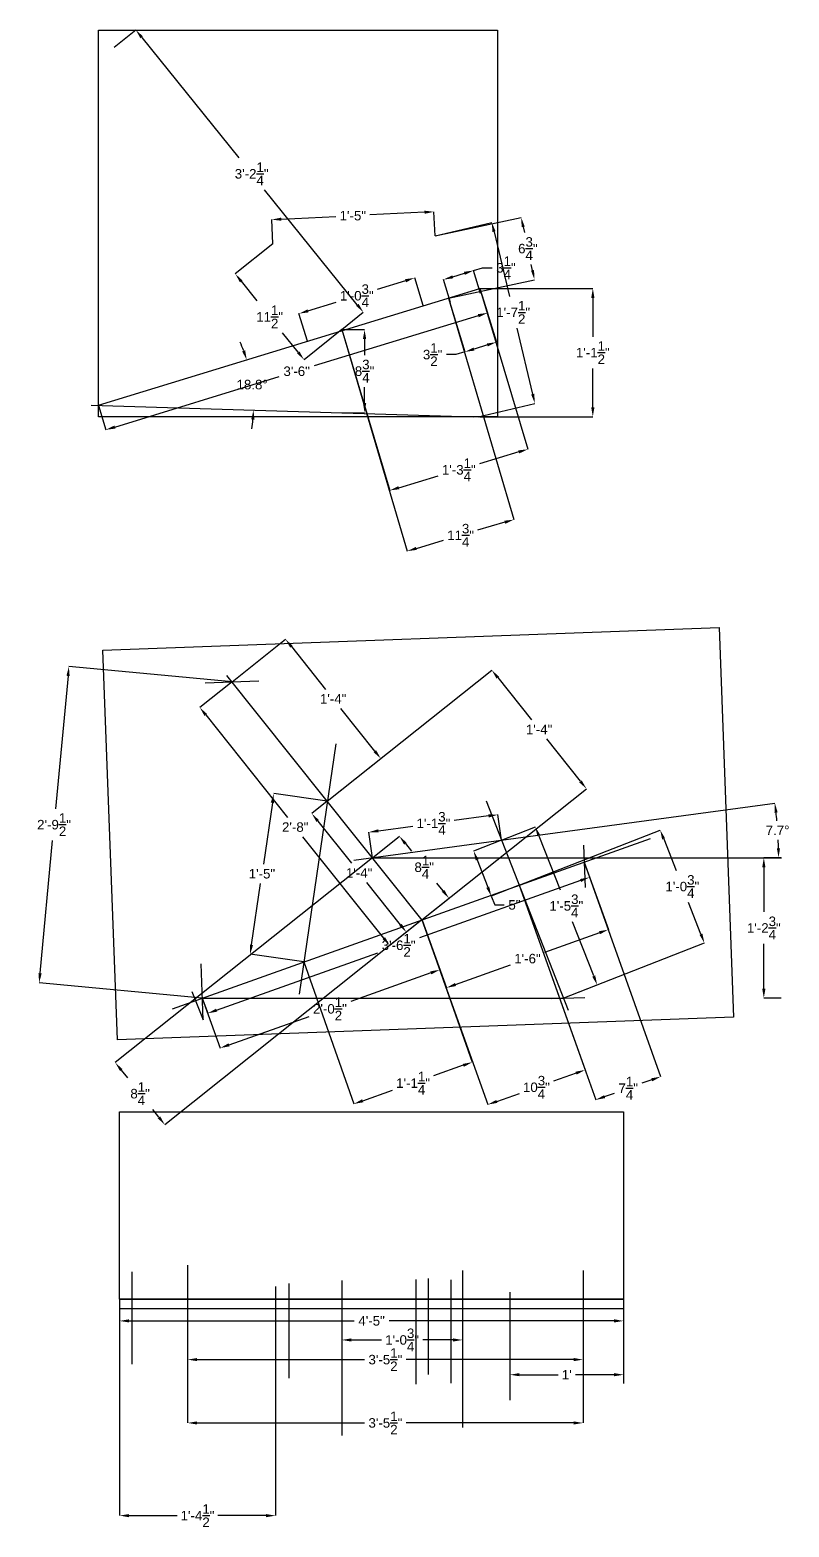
# Model space of a CAD drawing. Header units: inches. Extents: x 14 to 166, y 14 to 453.
# Drawn here: x 13.5 to 93.3, y 13.7 to 171.2 of the extents above; entities that cross this region are included whole.
import ezdxf

# ---------------------------------------------------------------- set-up
doc = ezdxf.new("R2010")
doc.units = ezdxf.units.IN
doc.header["$MEASUREMENT"] = 0
doc.styles.get("Standard").update_dxf_attribs({"font": 'arial.ttf'})
doc.dimstyles.get("Standard").update_dxf_attribs({"dimtxt": 1, "dimasz": 1, "dimexe": 0, "dimexo": 0, "dimgap": 0.5, "dimtad": 0, "dimtih": 1, "dimtoh": 1, "dimzin": 0, "dimdsep": 46, "dimlunit": 4, "dimtxsty": 'Standard', "dimcen": 0.5, "dimclrd": 1, "dimclre": 253, "dimadec": 1, "dimazin": 2, "dimtfac": 1, "dimtofl": 0, "dimtmove": 0, "dimatfit": 3, "dimfxl": 1, "dimtolj": 1, "dimtzin": 0, "dimlwe": 25, "dimarcsym": 0})
picture_1 = doc.add_image_def('image1.png', size_in_pixel=(788, 293))
picture_2 = doc.add_image_def('image2.psd', size_in_pixel=(1024, 648))
picture_3 = doc.add_image_def('image3.psd', size_in_pixel=(988, 958))

# ---------------------------------------------------------------- blocks, each defined once
blk = doc.blocks.new('*D1')
at = {"color": 253, "lineweight": 25, "transparency": 16777216}
for p, q in [((22.95, 37.74), (22.95, 35.43)), ((75.95, 37.74), (75.95, 35.43))]:
    blk.add_line(p, q, dxfattribs=at)
at = {"color": 1, "lineweight": -2, "transparency": 16777216}
for p, q in [((23.95, 35.43), (47.6, 35.43)), ((74.95, 35.43), (51.3, 35.43))]:
    blk.add_line(p, q, dxfattribs=at)
at = {"color": 1, "transparency": 16777216}
for points in [[(23.95, 35.6), (23.95, 35.27), (22.95, 35.43)], [(74.95, 35.6), (74.95, 35.27), (75.95, 35.43)]]:
    blk.add_solid(points, dxfattribs=at)
at = {"layer": 'Defpoints', "color": 0, "transparency": 16777216}
for p in [(22.95, 37.74), (75.95, 37.74), (75.95, 35.43)]:
    blk.add_point(p, dxfattribs=at)
at = {"color": 0, "transparency": 16777216, "insert": (49.45, 35.43), "char_height": 1, "attachment_point": 5}
blk.add_mtext('\\A1;4\'-5"', dxfattribs=at)
blk = doc.blocks.new('*D2')
at = {"color": 253, "lineweight": 25, "transparency": 16777216}
for p, q in [((30.11, 36.74), (30.11, 31.36)), ((71.69, 36.74), (71.69, 31.36))]:
    blk.add_line(p, q, dxfattribs=at)
at = {"color": 1, "lineweight": -2, "transparency": 16777216}
for p, q in [((31.11, 31.36), (48.7, 31.36)), ((70.69, 31.36), (53.09, 31.36))]:
    blk.add_line(p, q, dxfattribs=at)
at = {"color": 1, "transparency": 16777216}
for points in [[(31.11, 31.53), (31.11, 31.2), (30.11, 31.36)], [(70.69, 31.53), (70.69, 31.2), (71.69, 31.36)]]:
    blk.add_solid(points, dxfattribs=at)
at = {"layer": 'Defpoints', "color": 0, "transparency": 16777216}
for p in [(30.11, 36.74), (71.69, 36.74), (71.69, 31.36)]:
    blk.add_point(p, dxfattribs=at)
at = {"color": 0, "transparency": 16777216, "insert": (50.9, 31.36), "char_height": 1, "attachment_point": 5}
blk.add_mtext('\\A1;3\'-5{\\H1x;\\S1/2;}"', dxfattribs=at)
blk = doc.blocks.new('*D3')
at = {"color": 253, "lineweight": 25, "transparency": 16777216}
for p, q in [((30.11, 36.74), (30.11, 24.7)), ((71.69, 36.74), (71.69, 24.7))]:
    blk.add_line(p, q, dxfattribs=at)
at = {"color": 1, "lineweight": -2, "transparency": 16777216}
for p, q in [((31.11, 24.7), (48.7, 24.7)), ((70.69, 24.7), (53.09, 24.7))]:
    blk.add_line(p, q, dxfattribs=at)
at = {"color": 1, "transparency": 16777216}
for points in [[(31.11, 24.86), (31.11, 24.53), (30.11, 24.7)], [(70.69, 24.86), (70.69, 24.53), (71.69, 24.7)]]:
    blk.add_solid(points, dxfattribs=at)
at = {"layer": 'Defpoints', "color": 0, "transparency": 16777216}
for p in [(30.11, 36.74), (71.69, 36.74), (71.69, 24.7)]:
    blk.add_point(p, dxfattribs=at)
at = {"color": 0, "transparency": 16777216, "insert": (50.9, 24.7), "char_height": 1, "attachment_point": 5}
blk.add_mtext('\\A1;3\'-5{\\H1x;\\S1/2;}"', dxfattribs=at)
blk = doc.blocks.new('*D4')
at = {"color": 253, "lineweight": 25, "transparency": 16777216}
for p, q in [((34.78, 102.67), (31.39, 99.96)), ((54.74, 77.63), (51.36, 74.92))]:
    blk.add_line(p, q, dxfattribs=at)
at = {"color": 1, "lineweight": -2, "transparency": 16777216}
for p, q in [((32.01, 99.18), (40.61, 88.4)), ((50.73, 75.71), (42.22, 86.37))]:
    blk.add_line(p, q, dxfattribs=at)
at = {"color": 1, "transparency": 16777216}
for points in [[(32.14, 99.29), (31.88, 99.08), (31.39, 99.96)], [(50.86, 75.81), (50.6, 75.6), (51.36, 74.92)]]:
    blk.add_solid(points, dxfattribs=at)
at = {"layer": 'Defpoints', "color": 0, "transparency": 16777216}
for p in [(34.78, 102.67), (54.74, 77.63), (51.36, 74.92)]:
    blk.add_point(p, dxfattribs=at)
at = {"color": 0, "transparency": 16777216, "insert": (41.42, 87.38), "char_height": 1, "attachment_point": 5}
blk.add_mtext('\\A1;2\'-8"', dxfattribs=at)
blk = doc.blocks.new('*D5')
at = {"color": 1, "lineweight": -2, "transparency": 16777216}
for p, q in [((39.02, 89.94), (38.07, 83.48)), ((36.83, 75.01), (37.77, 81.46))]:
    blk.add_line(p, q, dxfattribs=at)
at = {"color": 253, "lineweight": 25, "transparency": 16777216}
for p, q in [((44.79, 90.1), (39.16, 90.93)), ((42.31, 73.19), (36.68, 74.02))]:
    blk.add_line(p, q, dxfattribs=at)
at = {"color": 1, "transparency": 16777216}
for points in [[(38.85, 89.96), (39.18, 89.92), (39.16, 90.93)], [(36.66, 75.03), (36.99, 74.98), (36.68, 74.02)]]:
    blk.add_solid(points, dxfattribs=at)
at = {"layer": 'Defpoints', "color": 0, "transparency": 16777216}
for p in [(39.16, 90.93), (44.79, 90.1), (42.31, 73.19)]:
    blk.add_point(p, dxfattribs=at)
at = {"color": 0, "transparency": 16777216, "insert": (37.92, 82.47), "char_height": 1, "attachment_point": 5}
blk.add_mtext('\\A1;1\'-5"', dxfattribs=at)
blk = doc.blocks.new('*D6')
at = {"color": 1, "lineweight": -2, "transparency": 16777216}
for p, q in [((61.75, 88.56), (58.12, 88.06)), ((50.16, 86.98), (53.79, 87.48))]:
    blk.add_line(p, q, dxfattribs=at)
at = {"color": 253, "lineweight": 25, "transparency": 16777216}
for p, q in [((63.11, 86), (62.74, 88.69)), ((49.53, 84.16), (49.17, 86.85))]:
    blk.add_line(p, q, dxfattribs=at)
at = {"color": 1, "transparency": 16777216}
for points in [[(61.73, 88.72), (61.77, 88.39), (62.74, 88.69)], [(50.14, 87.15), (50.18, 86.82), (49.17, 86.85)]]:
    blk.add_solid(points, dxfattribs=at)
at = {"layer": 'Defpoints', "color": 0, "transparency": 16777216}
for p in [(62.74, 88.69), (63.11, 86), (49.53, 84.16)]:
    blk.add_point(p, dxfattribs=at)
at = {"color": 0, "transparency": 16777216, "insert": (55.95, 87.77), "char_height": 1, "attachment_point": 5}
blk.add_mtext('\\A1;1\'-1{\\H1x;\\S3/4;}"', dxfattribs=at)
blk = doc.blocks.new('*D7')
at = {"color": 253, "lineweight": 25, "transparency": 16777216}
for p, q in [((71.79, 83.7), (72.36, 82.1)), ((31.65, 69.39), (32.22, 67.79))]:
    blk.add_line(p, q, dxfattribs=at)
at = {"color": 1, "lineweight": -2, "transparency": 16777216}
for p, q in [((71.42, 81.77), (54.48, 75.73)), ((33.16, 68.12), (50.1, 74.16))]:
    blk.add_line(p, q, dxfattribs=at)
at = {"color": 1, "transparency": 16777216}
for points in [[(71.36, 81.92), (71.48, 81.61), (72.36, 82.1)], [(33.1, 68.28), (33.22, 67.97), (32.22, 67.79)]]:
    blk.add_solid(points, dxfattribs=at)
at = {"layer": 'Defpoints', "color": 0, "transparency": 16777216}
for p in [(71.79, 83.7), (72.36, 82.1), (31.65, 69.39)]:
    blk.add_point(p, dxfattribs=at)
at = {"color": 0, "transparency": 16777216, "insert": (52.29, 74.95), "char_height": 1, "attachment_point": 5}
blk.add_mtext('\\A1;3\'-6{\\H1x;\\S1/2;}"', dxfattribs=at)
blk = doc.blocks.new('*D8')
at = {"color": 253, "lineweight": 25, "transparency": 16777216}
for p, q in [((63.11, 86), (66.67, 87.4)), ((69.6, 69.39), (73.17, 70.78))]:
    blk.add_line(p, q, dxfattribs=at)
at = {"color": 1, "lineweight": -2, "transparency": 16777216}
for p, q in [((67.03, 86.47), (69.26, 80.78)), ((72.8, 71.72), (70.58, 77.41))]:
    blk.add_line(p, q, dxfattribs=at)
at = {"color": 1, "transparency": 16777216}
for points in [[(67.19, 86.53), (66.88, 86.41), (66.67, 87.4)], [(72.96, 71.78), (72.65, 71.65), (73.17, 70.78)]]:
    blk.add_solid(points, dxfattribs=at)
at = {"layer": 'Defpoints', "color": 0, "transparency": 16777216}
for p in [(63.11, 86), (69.6, 69.39), (73.17, 70.78)]:
    blk.add_point(p, dxfattribs=at)
at = {"color": 0, "transparency": 16777216, "insert": (69.92, 79.09), "char_height": 1, "attachment_point": 5}
blk.add_mtext('\\A1;1\'-5{\\H1x;\\S3/4;}"', dxfattribs=at)
blk = doc.blocks.new('*D9')
at = {"color": 253, "lineweight": 25, "transparency": 16777216}
for p, q in [((44.79, 90.1), (43.16, 88.8)), ((54.74, 77.63), (53.11, 76.32))]:
    blk.add_line(p, q, dxfattribs=at)
at = {"color": 1, "lineweight": -2, "transparency": 16777216}
for p, q in [((43.79, 88.02), (47.34, 83.57)), ((52.49, 77.11), (48.94, 81.56))]:
    blk.add_line(p, q, dxfattribs=at)
at = {"color": 1, "transparency": 16777216}
for points in [[(43.92, 88.12), (43.66, 87.92), (43.16, 88.8)], [(52.62, 77.21), (52.36, 77), (53.11, 76.32)]]:
    blk.add_solid(points, dxfattribs=at)
at = {"layer": 'Defpoints', "color": 0, "transparency": 16777216}
for p in [(44.79, 90.1), (54.74, 77.63), (53.11, 76.32)]:
    blk.add_point(p, dxfattribs=at)
at = {"color": 0, "transparency": 16777216, "insert": (48.14, 82.56), "char_height": 1, "attachment_point": 5}
blk.add_mtext('\\A1;1\'-4"', dxfattribs=at)
blk = doc.blocks.new('*D10')
at = {"color": 253, "lineweight": 25, "transparency": 16777216}
for p, q in [((63.11, 86), (60.18, 84.86)), ((64.96, 81.27), (62.03, 80.12))]:
    blk.add_line(p, q, dxfattribs=at)
at = {"color": 1, "lineweight": -2, "transparency": 16777216}
for p, q in [((60.54, 83.93), (61.67, 81.05)), ((62.03, 80.12), (62.39, 79.19)), ((62.39, 79.19), (63.39, 79.19))]:
    blk.add_line(p, q, dxfattribs=at)
at = {"color": 1, "transparency": 16777216}
for points in [[(60.7, 83.99), (60.39, 83.87), (60.18, 84.86)], [(61.82, 81.11), (61.51, 80.99), (62.03, 80.12)]]:
    blk.add_solid(points, dxfattribs=at)
at = {"layer": 'Defpoints', "color": 0, "transparency": 16777216}
for p in [(63.11, 86), (64.96, 81.27), (62.03, 80.12)]:
    blk.add_point(p, dxfattribs=at)
at = {"color": 0, "transparency": 16777216, "insert": (64.47, 79.19), "char_height": 1, "attachment_point": 5}
blk.add_mtext('\\A1;5"', dxfattribs=at)
blk = doc.blocks.new('*D11')
at = {"color": 253, "lineweight": 25, "transparency": 16777216}
for p, q in [((54.74, 77.63), (56.62, 72.38)), ((31.65, 69.39), (33.52, 64.14))]:
    blk.add_line(p, q, dxfattribs=at)
at = {"color": 1, "lineweight": -2, "transparency": 16777216}
for p, q in [((55.67, 72.04), (47.27, 69.04)), ((34.46, 64.48), (42.87, 67.47))]:
    blk.add_line(p, q, dxfattribs=at)
at = {"color": 1, "transparency": 16777216}
for points in [[(55.62, 72.2), (55.73, 71.88), (56.62, 72.38)], [(34.41, 64.63), (34.52, 64.32), (33.52, 64.14)]]:
    blk.add_solid(points, dxfattribs=at)
at = {"layer": 'Defpoints', "color": 0, "transparency": 16777216}
for p in [(54.74, 77.63), (56.62, 72.38), (31.65, 69.39)]:
    blk.add_point(p, dxfattribs=at)
at = {"color": 0, "transparency": 16777216, "insert": (45.07, 68.26), "char_height": 1, "attachment_point": 5}
blk.add_mtext('\\A1;2\'-0{\\H1x;\\S1/2;}"', dxfattribs=at)
blk = doc.blocks.new('*D12')
at = {"color": 253, "lineweight": 25, "transparency": 16777216}
for p, q in [((49.53, 84.16), (52.37, 86.42)), ((54.74, 77.63), (57.59, 79.89))]:
    blk.add_line(p, q, dxfattribs=at)
at = {"color": 1, "lineweight": -2, "transparency": 16777216}
for p, q in [((53, 85.64), (53.64, 84.84)), ((56.96, 80.67), (56.32, 81.48))]:
    blk.add_line(p, q, dxfattribs=at)
at = {"color": 1, "transparency": 16777216}
for points in [[(53.13, 85.75), (52.87, 85.54), (52.37, 86.42)], [(57.09, 80.78), (56.83, 80.57), (57.59, 79.89)]]:
    blk.add_solid(points, dxfattribs=at)
at = {"layer": 'Defpoints', "color": 0, "transparency": 16777216}
for p in [(52.37, 86.42), (49.53, 84.16), (54.74, 77.63)]:
    blk.add_point(p, dxfattribs=at)
at = {"color": 0, "transparency": 16777216, "insert": (54.98, 83.16), "char_height": 1, "attachment_point": 5}
blk.add_mtext('\\A1;8{\\H1x;\\S1/4;}"', dxfattribs=at)
blk = doc.blocks.new('*D13')
at = {"color": 253, "lineweight": 25, "transparency": 16777216}
for p, q in [((71.79, 83.7), (74.35, 76.6)), ((54.78, 77.58), (57.33, 70.48))]:
    blk.add_line(p, q, dxfattribs=at)
at = {"color": 1, "lineweight": -2, "transparency": 16777216}
for p, q in [((73.41, 76.26), (67.62, 74.18)), ((58.27, 70.82), (64.06, 72.9))]:
    blk.add_line(p, q, dxfattribs=at)
at = {"color": 1, "transparency": 16777216}
for points in [[(73.35, 76.42), (73.46, 76.11), (74.35, 76.6)], [(58.22, 70.98), (58.33, 70.66), (57.33, 70.48)]]:
    blk.add_solid(points, dxfattribs=at)
at = {"layer": 'Defpoints', "color": 0, "transparency": 16777216}
for p in [(71.79, 83.7), (54.78, 77.58), (74.35, 76.6)]:
    blk.add_point(p, dxfattribs=at)
at = {"color": 0, "transparency": 16777216, "insert": (65.84, 73.54), "char_height": 1, "attachment_point": 5}
blk.add_mtext('\\A1;1\'-6"', dxfattribs=at)
blk = doc.blocks.new('*D15')
at = {"color": 253, "lineweight": 25, "transparency": 16777216}
for p, q in [((64.96, 81.27), (79.8, 87.07)), ((69.6, 69.39), (84.44, 75.19))]:
    blk.add_line(p, q, dxfattribs=at)
at = {"color": 1, "lineweight": -2, "transparency": 16777216}
for p, q in [((80.16, 86.14), (81.46, 82.82)), ((84.08, 76.12), (82.78, 79.45))]:
    blk.add_line(p, q, dxfattribs=at)
at = {"color": 1, "transparency": 16777216}
for points in [[(80.31, 86.2), (80, 86.08), (79.8, 87.07)], [(84.23, 76.18), (83.92, 76.06), (84.44, 75.19)]]:
    blk.add_solid(points, dxfattribs=at)
at = {"layer": 'Defpoints', "color": 0, "transparency": 16777216}
for p in [(64.96, 81.27), (84.44, 75.19), (69.6, 69.39)]:
    blk.add_point(p, dxfattribs=at)
at = {"color": 0, "transparency": 16777216, "insert": (82.12, 81.13), "char_height": 1, "attachment_point": 5}
blk.add_mtext('\\A1;1\'-0{\\H1x;\\S3/4;}"', dxfattribs=at)
blk = doc.blocks.new('*D16')
at = {"color": 253, "lineweight": 25, "transparency": 16777216}
for p, q in [((64.96, 81.27), (71.89, 61.83)), ((54.74, 77.63), (61.67, 58.19))]:
    blk.add_line(p, q, dxfattribs=at)
at = {"color": 1, "lineweight": -2, "transparency": 16777216}
for p, q in [((70.95, 61.5), (68.58, 60.65)), ((62.62, 58.53), (64.99, 59.37))]:
    blk.add_line(p, q, dxfattribs=at)
at = {"color": 1, "transparency": 16777216}
for points in [[(70.89, 61.65), (71, 61.34), (71.89, 61.83)], [(62.56, 58.68), (62.67, 58.37), (61.67, 58.19)]]:
    blk.add_solid(points, dxfattribs=at)
at = {"layer": 'Defpoints', "color": 0, "transparency": 16777216}
for p in [(64.96, 81.27), (54.74, 77.63), (71.89, 61.83)]:
    blk.add_point(p, dxfattribs=at)
at = {"color": 0, "transparency": 16777216, "insert": (66.78, 60.01), "char_height": 1, "attachment_point": 5}
blk.add_mtext('\\A1;10{\\H1x;\\S3/4;}"', dxfattribs=at)
blk = doc.blocks.new('*D18')
at = {"color": 253, "lineweight": 25, "transparency": 16777216}
for p, q in [((34.78, 102.67), (17.62, 104.28)), ((31.65, 69.39), (14.5, 71))]:
    blk.add_line(p, q, dxfattribs=at)
at = {"color": 1, "lineweight": -2, "transparency": 16777216}
for p, q in [((17.53, 103.28), (16.22, 89.32)), ((14.59, 72), (15.9, 85.96))]:
    blk.add_line(p, q, dxfattribs=at)
at = {"color": 1, "transparency": 16777216}
for points in [[(17.37, 103.3), (17.7, 103.27), (17.62, 104.28)], [(14.42, 72.01), (14.76, 71.98), (14.5, 71)]]:
    blk.add_solid(points, dxfattribs=at)
at = {"layer": 'Defpoints', "color": 0, "transparency": 16777216}
for p in [(17.62, 104.28), (34.78, 102.67), (31.65, 69.39)]:
    blk.add_point(p, dxfattribs=at)
at = {"color": 0, "transparency": 16777216, "insert": (16.06, 87.64), "char_height": 1, "attachment_point": 5}
blk.add_mtext('\\A1;2\'-9{\\H1x;\\S1/2;}"', dxfattribs=at)
blk = doc.blocks.new('*D19')
at = {"color": 253, "lineweight": 25, "transparency": 16777216}
for p, q in [((54.78, 77.58), (60.04, 62.65)), ((42.31, 73.19), (47.57, 58.26))]:
    blk.add_line(p, q, dxfattribs=at)
at = {"color": 1, "lineweight": -2, "transparency": 16777216}
for p, q in [((59.09, 62.32), (55.97, 61.21)), ((48.52, 58.59), (51.64, 59.69))]:
    blk.add_line(p, q, dxfattribs=at)
at = {"color": 1, "transparency": 16777216}
for points in [[(59.04, 62.47), (59.15, 62.16), (60.04, 62.65)], [(48.46, 58.75), (48.57, 58.43), (47.57, 58.26)]]:
    blk.add_solid(points, dxfattribs=at)
at = {"layer": 'Defpoints', "color": 0, "transparency": 16777216}
for p in [(54.78, 77.58), (42.31, 73.19), (60.04, 62.65)]:
    blk.add_point(p, dxfattribs=at)
at = {"color": 0, "transparency": 16777216, "insert": (53.81, 60.45), "char_height": 1, "attachment_point": 5}
blk.add_mtext('\\A1;1\'-1{\\H1x;\\S1/4;}"', dxfattribs=at)
blk = doc.blocks.new('*D20')
at = {"color": 253, "lineweight": 25, "transparency": 16777216}
for p, q in [((44.79, 90.1), (62.09, 103.89)), ((54.74, 77.63), (72.04, 91.42))]:
    blk.add_line(p, q, dxfattribs=at)
at = {"color": 1, "lineweight": -2, "transparency": 16777216}
for p, q in [((62.71, 103.11), (66.26, 98.66)), ((71.41, 92.2), (67.86, 96.65))]:
    blk.add_line(p, q, dxfattribs=at)
at = {"color": 1, "transparency": 16777216}
for points in [[(62.84, 103.22), (62.58, 103.01), (62.09, 103.89)], [(71.54, 92.3), (71.28, 92.09), (72.04, 91.42)]]:
    blk.add_solid(points, dxfattribs=at)
at = {"layer": 'Defpoints', "color": 0, "transparency": 16777216}
for p in [(62.09, 103.89), (44.79, 90.1), (54.74, 77.63)]:
    blk.add_point(p, dxfattribs=at)
at = {"color": 0, "transparency": 16777216, "insert": (67.06, 97.65), "char_height": 1, "attachment_point": 5}
blk.add_mtext('\\A1;1\'-4"', dxfattribs=at)
blk = doc.blocks.new('*D21')
at = {"color": 253, "lineweight": 25, "transparency": 16777216}
for p, q in [((49.53, 84.16), (22.5, 62.6)), ((54.74, 77.63), (27.71, 56.07))]:
    blk.add_line(p, q, dxfattribs=at)
at = {"color": 1, "lineweight": -2, "transparency": 16777216}
for p, q in [((23.13, 61.82), (23.77, 61.01)), ((27.09, 56.85), (26.45, 57.66))]:
    blk.add_line(p, q, dxfattribs=at)
at = {"color": 1, "transparency": 16777216}
for points in [[(23.26, 61.92), (23, 61.72), (22.5, 62.6)], [(27.22, 56.95), (26.96, 56.75), (27.71, 56.07)]]:
    blk.add_solid(points, dxfattribs=at)
at = {"layer": 'Defpoints', "color": 0, "transparency": 16777216}
for p in [(49.53, 84.16), (54.74, 77.63), (27.71, 56.07)]:
    blk.add_point(p, dxfattribs=at)
at = {"color": 0, "transparency": 16777216, "insert": (25.11, 59.34), "char_height": 1, "attachment_point": 5}
blk.add_mtext('\\A1;8{\\H1x;\\S1/4;}"', dxfattribs=at)
blk = doc.blocks.new('*D22')
at = {"color": 253, "lineweight": 25, "transparency": 16777216}
for p, q in [((34.78, 102.67), (40.4, 107.15)), ((44.79, 90.1), (50.42, 94.59))]:
    blk.add_line(p, q, dxfattribs=at)
at = {"color": 1, "lineweight": -2, "transparency": 16777216}
for p, q in [((41.02, 106.37), (44.61, 101.87)), ((49.79, 95.37), (46.21, 99.87))]:
    blk.add_line(p, q, dxfattribs=at)
at = {"color": 1, "transparency": 16777216}
for points in [[(41.15, 106.47), (40.89, 106.26), (40.4, 107.15)], [(49.92, 95.47), (49.66, 95.26), (50.42, 94.59)]]:
    blk.add_solid(points, dxfattribs=at)
at = {"layer": 'Defpoints', "color": 0, "transparency": 16777216}
for p in [(34.78, 102.67), (50.42, 94.59), (44.79, 90.1)]:
    blk.add_point(p, dxfattribs=at)
at = {"color": 0, "transparency": 16777216, "insert": (45.41, 100.87), "char_height": 1, "attachment_point": 5}
blk.add_mtext('\\A1;1\'-4"', dxfattribs=at)
blk = doc.blocks.new('*D24')
at = {"color": 253, "lineweight": 25, "transparency": 16777216}
for p, q in [((22.95, 36.74), (22.95, 14.95)), ((39.35, 36.74), (39.35, 14.95))]:
    blk.add_line(p, q, dxfattribs=at)
at = {"color": 1, "lineweight": -2, "transparency": 16777216}
for p, q in [((23.95, 14.95), (29.01, 14.95)), ((38.35, 14.95), (33.3, 14.95))]:
    blk.add_line(p, q, dxfattribs=at)
at = {"color": 1, "transparency": 16777216}
for points in [[(23.95, 15.11), (23.95, 14.78), (22.95, 14.95)], [(38.35, 15.11), (38.35, 14.78), (39.35, 14.95)]]:
    blk.add_solid(points, dxfattribs=at)
at = {"layer": 'Defpoints', "color": 0, "transparency": 16777216}
for p in [(22.95, 36.74), (39.35, 36.74), (39.35, 14.95)]:
    blk.add_point(p, dxfattribs=at)
at = {"color": 0, "transparency": 16777216, "insert": (31.15, 14.95), "char_height": 1, "attachment_point": 5}
blk.add_mtext('\\A1;1\'-4{\\H1x;\\S1/2;}"', dxfattribs=at)
blk = doc.blocks.new('*D25')
at = {"color": 253, "lineweight": 25, "transparency": 16777216}
for p, q in [((63.99, 36.74), (63.99, 29.77)), ((75.95, 36.74), (75.95, 29.77))]:
    blk.add_line(p, q, dxfattribs=at)
at = {"color": 1, "lineweight": -2, "transparency": 16777216}
for p, q in [((64.99, 29.77), (69.06, 29.77)), ((74.95, 29.77), (70.88, 29.77))]:
    blk.add_line(p, q, dxfattribs=at)
at = {"color": 1, "transparency": 16777216}
for points in [[(64.99, 29.94), (64.99, 29.61), (63.99, 29.77)], [(74.95, 29.94), (74.95, 29.61), (75.95, 29.77)]]:
    blk.add_solid(points, dxfattribs=at)
at = {"layer": 'Defpoints', "color": 0, "transparency": 16777216}
for p in [(63.99, 36.74), (75.95, 36.74), (75.95, 29.77)]:
    blk.add_point(p, dxfattribs=at)
at = {"color": 0, "transparency": 16777216, "insert": (69.97, 29.77), "char_height": 1, "attachment_point": 5}
blk.add_mtext("\\A1;1'", dxfattribs=at)
blk = doc.blocks.new('*D26')
at = {"color": 253, "lineweight": 25, "transparency": 16777216}
for p, q in [((46.31, 36.74), (46.31, 33.43)), ((59.01, 36.74), (59.01, 33.43))]:
    blk.add_line(p, q, dxfattribs=at)
at = {"color": 1, "lineweight": -2, "transparency": 16777216}
for p, q in [((47.31, 33.43), (50.5, 33.43)), ((58.01, 33.43), (54.82, 33.43))]:
    blk.add_line(p, q, dxfattribs=at)
at = {"color": 1, "transparency": 16777216}
for points in [[(47.31, 33.59), (47.31, 33.26), (46.31, 33.43)], [(58.01, 33.59), (58.01, 33.26), (59.01, 33.43)]]:
    blk.add_solid(points, dxfattribs=at)
at = {"layer": 'Defpoints', "color": 0, "transparency": 16777216}
for p in [(46.31, 36.74), (59.01, 36.74), (59.01, 33.43)]:
    blk.add_point(p, dxfattribs=at)
at = {"color": 0, "transparency": 16777216, "insert": (52.66, 33.43), "char_height": 1, "attachment_point": 5}
blk.add_mtext('\\A1;1\'-0{\\H1x;\\S3/4;}"', dxfattribs=at)
blk = doc.blocks.new('*D29')
at = {"color": 253, "lineweight": 25, "transparency": 16777216}
for p, q in [((56.13, 149.58), (62.09, 150.99)), ((60.67, 130.54), (66.62, 131.95))]:
    blk.add_line(p, q, dxfattribs=at)
at = {"color": 1, "lineweight": -2, "transparency": 16777216}
for p, q in [((62.32, 150.02), (63.95, 143.2)), ((66.39, 132.93), (64.74, 139.86))]:
    blk.add_line(p, q, dxfattribs=at)
at = {"color": 1, "transparency": 16777216}
for points in [[(62.48, 150.06), (62.16, 149.98), (62.09, 150.99)], [(66.55, 132.97), (66.23, 132.89), (66.62, 131.95)]]:
    blk.add_solid(points, dxfattribs=at)
at = {"layer": 'Defpoints', "color": 0, "transparency": 16777216}
for p in [(56.13, 149.58), (66.62, 131.95), (60.67, 130.54)]:
    blk.add_point(p, dxfattribs=at)
at = {"color": 0, "transparency": 16777216, "insert": (64.34, 141.53), "char_height": 1, "attachment_point": 5}
blk.add_mtext('\\A1;1\'-7{\\H1x;\\S1/2;}"', dxfattribs=at)
blk = doc.blocks.new('*D30')
at = {"color": 253, "lineweight": 25, "transparency": 16777216}
for p, q in [((54.87, 142.26), (53.98, 145.16)), ((42.7, 138.5), (41.81, 141.4))]:
    blk.add_line(p, q, dxfattribs=at)
at = {"color": 1, "lineweight": -2, "transparency": 16777216}
for p, q in [((53.02, 144.86), (50.05, 143.94)), ((42.76, 141.69), (45.73, 142.61))]:
    blk.add_line(p, q, dxfattribs=at)
at = {"color": 1, "transparency": 16777216}
for points in [[(52.97, 145.02), (53.07, 144.7), (53.98, 145.16)], [(42.71, 141.85), (42.81, 141.53), (41.81, 141.4)]]:
    blk.add_solid(points, dxfattribs=at)
at = {"layer": 'Defpoints', "color": 0, "transparency": 16777216}
for p in [(53.98, 145.16), (54.87, 142.26), (42.7, 138.5)]:
    blk.add_point(p, dxfattribs=at)
at = {"color": 0, "transparency": 16777216, "insert": (47.89, 143.28), "char_height": 1, "attachment_point": 5}
blk.add_mtext('\\A1;1\'-0{\\H1x;\\S3/4;}"', dxfattribs=at)
blk = doc.blocks.new('*D31')
at = {"color": 253, "lineweight": 25, "transparency": 16777216}
for p, q in [((22.39, 169.42), (24.66, 171.24)), ((46.31, 139.72), (48.58, 141.55))]:
    blk.add_line(p, q, dxfattribs=at)
at = {"color": 1, "lineweight": -2, "transparency": 16777216}
for p, q in [((25.28, 170.46), (35.49, 157.79)), ((47.95, 142.32), (38.19, 154.44))]:
    blk.add_line(p, q, dxfattribs=at)
at = {"color": 1, "transparency": 16777216}
for points in [[(25.41, 170.57), (25.15, 170.36), (24.66, 171.24)], [(48.08, 142.43), (47.82, 142.22), (48.58, 141.55)]]:
    blk.add_solid(points, dxfattribs=at)
at = {"layer": 'Defpoints', "color": 0, "transparency": 16777216}
for p in [(22.39, 169.42), (48.58, 141.55), (46.31, 139.72)]:
    blk.add_point(p, dxfattribs=at)
at = {"color": 0, "transparency": 16777216, "insert": (36.84, 156.11), "char_height": 1, "attachment_point": 5}
blk.add_mtext('\\A1;3\'-2{\\H1x;\\S1/4;}"', dxfattribs=at)
blk = doc.blocks.new('*D32')
at = {"color": 253, "lineweight": 25, "transparency": 16777216}
for p, q in [((60.84, 144.05), (61.63, 141.48)), ((20.72, 131.75), (21.51, 129.18))]:
    blk.add_line(p, q, dxfattribs=at)
at = {"color": 1, "lineweight": -2, "transparency": 16777216}
for p, q in [((60.67, 141.18), (43.4, 135.89)), ((22.47, 129.47), (39.74, 134.77))]:
    blk.add_line(p, q, dxfattribs=at)
at = {"color": 1, "transparency": 16777216}
for points in [[(60.62, 141.34), (60.72, 141.02), (61.63, 141.48)], [(22.42, 129.63), (22.52, 129.31), (21.51, 129.18)]]:
    blk.add_solid(points, dxfattribs=at)
at = {"layer": 'Defpoints', "color": 0, "transparency": 16777216}
for p in [(60.84, 144.05), (61.63, 141.48), (20.72, 131.75)]:
    blk.add_point(p, dxfattribs=at)
at = {"color": 0, "transparency": 16777216, "insert": (41.57, 135.33), "char_height": 1, "attachment_point": 5}
blk.add_mtext('\\A1;3\'-6"', dxfattribs=at)
blk = doc.blocks.new('*D33')
at = {"color": 253, "lineweight": 25, "transparency": 16777216}
for p, q in [((46.31, 139.72), (48.71, 139.72)), ((46.31, 130.98), (48.71, 130.98))]:
    blk.add_line(p, q, dxfattribs=at)
at = {"color": 1, "lineweight": -2, "transparency": 16777216}
for p, q in [((48.71, 138.72), (48.71, 137.04)), ((48.71, 131.98), (48.71, 133.66))]:
    blk.add_line(p, q, dxfattribs=at)
at = {"color": 1, "transparency": 16777216}
for points in [[(48.54, 138.72), (48.88, 138.72), (48.71, 139.72)], [(48.54, 131.98), (48.88, 131.98), (48.71, 130.98)]]:
    blk.add_solid(points, dxfattribs=at)
at = {"layer": 'Defpoints', "color": 0, "transparency": 16777216}
for p in [(46.31, 139.72), (46.31, 130.98), (48.71, 130.98)]:
    blk.add_point(p, dxfattribs=at)
at = {"color": 0, "transparency": 16777216, "insert": (48.71, 135.35), "char_height": 1, "attachment_point": 5}
blk.add_mtext('\\A1;8{\\H1x;\\S3/4;}"', dxfattribs=at)
blk = doc.blocks.new('*D51')
at = {"color": 253, "lineweight": 25, "transparency": 16777216}
for p, q in [((39.08, 148.75), (38.95, 151.29)), ((56.13, 149.58), (56.01, 152.11))]:
    blk.add_line(p, q, dxfattribs=at)
at = {"color": 1, "lineweight": -2, "transparency": 16777216}
for p, q in [((39.95, 151.34), (45.7, 151.61)), ((55.01, 152.07), (49.26, 151.79))]:
    blk.add_line(p, q, dxfattribs=at)
at = {"color": 1, "transparency": 16777216}
for points in [[(39.94, 151.5), (39.96, 151.17), (38.95, 151.29)], [(55, 152.23), (55.02, 151.9), (56.01, 152.11)]]:
    blk.add_solid(points, dxfattribs=at)
at = {"layer": 'Defpoints', "color": 0, "transparency": 16777216}
for p in [(56.01, 152.11), (39.08, 148.75), (56.13, 149.58)]:
    blk.add_point(p, dxfattribs=at)
at = {"color": 0, "transparency": 16777216, "insert": (47.48, 151.7), "char_height": 1, "attachment_point": 5}
blk.add_mtext('\\A1;1\'-5"', dxfattribs=at)
blk = doc.blocks.new('*D52')
at = {"color": 1, "lineweight": -2, "transparency": 16777216}
for start, end in [(20.558, 24.0703), (351.2423, 354.7546)]:
    blk.add_arc((20.72, 131.75), 16.32, start, end, dxfattribs=at)
at = {"color": 1, "transparency": 16777216}
for points in [[(36.16, 137.53), (35.84, 137.43), (36.32, 136.53)], [(36.8, 130.27), (37.14, 130.25), (37.03, 131.26)]]:
    blk.add_solid(points, dxfattribs=at)
at = {"layer": 'Defpoints', "color": 0, "transparency": 16777216}
for p in [(60.84, 144.05), (36.99, 133.04), (19.98, 131.77), (20.72, 131.75), (60.13, 130.56)]:
    blk.add_point(p, dxfattribs=at)
at = {"color": 0, "transparency": 16777216, "insert": (36.89, 133.93), "char_height": 1, "attachment_point": 5}
blk.add_mtext('\\A1;18.8°', dxfattribs=at)
blk = doc.blocks.new('*D53')
at = {"color": 253, "lineweight": 25, "transparency": 16777216}
for p, q in [((60.84, 144.05), (65.88, 127.13)), ((46.31, 139.72), (51.35, 122.8))]:
    blk.add_line(p, q, dxfattribs=at)
at = {"color": 1, "lineweight": -2, "transparency": 16777216}
for p, q in [((64.92, 126.85), (60.78, 125.61)), ((52.31, 123.09), (56.45, 124.32))]:
    blk.add_line(p, q, dxfattribs=at)
at = {"color": 1, "transparency": 16777216}
for points in [[(64.87, 127.01), (64.97, 126.69), (65.88, 127.13)], [(52.26, 123.25), (52.36, 122.93), (51.35, 122.8)]]:
    blk.add_solid(points, dxfattribs=at)
at = {"layer": 'Defpoints', "color": 0, "transparency": 16777216}
for p in [(60.84, 144.05), (46.31, 139.72), (65.88, 127.13)]:
    blk.add_point(p, dxfattribs=at)
at = {"color": 0, "transparency": 16777216, "insert": (58.62, 124.97), "char_height": 1, "attachment_point": 5}
blk.add_mtext('\\A1;1\'-3{\\H1x;\\S1/4;}"', dxfattribs=at)
blk = doc.blocks.new('*D56')
at = {"color": 253, "lineweight": 25, "transparency": 16777216}
for p, q in [((60.84, 144.05), (72.71, 144.05)), ((60.84, 130.55), (72.71, 130.55))]:
    blk.add_line(p, q, dxfattribs=at)
at = {"color": 1, "lineweight": -2, "transparency": 16777216}
for p, q in [((72.71, 143.05), (72.71, 138.97)), ((72.71, 131.55), (72.71, 135.63))]:
    blk.add_line(p, q, dxfattribs=at)
at = {"color": 1, "transparency": 16777216}
for points in [[(72.54, 143.05), (72.88, 143.05), (72.71, 144.05)], [(72.54, 131.55), (72.88, 131.55), (72.71, 130.55)]]:
    blk.add_solid(points, dxfattribs=at)
at = {"layer": 'Defpoints', "color": 0, "transparency": 16777216}
for p in [(60.84, 144.05), (60.84, 130.55), (72.71, 130.55)]:
    blk.add_point(p, dxfattribs=at)
at = {"color": 0, "transparency": 16777216, "insert": (72.71, 137.3), "char_height": 1, "attachment_point": 5}
blk.add_mtext('\\A1;1\'-1{\\H1x;\\S1/2;}"', dxfattribs=at)
blk = doc.blocks.new('*D57')
at = {"color": 253, "lineweight": 25, "transparency": 16777216}
for p, q in [((57.75, 142.56), (57.02, 144.98)), ((60.89, 143.51), (60.16, 145.93))]:
    blk.add_line(p, q, dxfattribs=at)
at = {"color": 1, "lineweight": -2, "transparency": 16777216}
for p, q in [((57.98, 145.27), (59.21, 145.64)), ((60.16, 145.93), (61.12, 146.22)), ((61.12, 146.22), (62.12, 146.22))]:
    blk.add_line(p, q, dxfattribs=at)
at = {"color": 1, "transparency": 16777216}
for points in [[(57.93, 145.43), (58.03, 145.11), (57.02, 144.98)], [(59.16, 145.8), (59.26, 145.48), (60.16, 145.93)]]:
    blk.add_solid(points, dxfattribs=at)
at = {"layer": 'Defpoints', "color": 0, "transparency": 16777216}
for p in [(60.16, 145.93), (60.89, 143.51), (57.75, 142.56)]:
    blk.add_point(p, dxfattribs=at)
at = {"color": 0, "transparency": 16777216, "insert": (63.58, 146.22), "char_height": 1, "attachment_point": 5}
blk.add_mtext('\\A1;3{\\H1x;\\S1/4;}"', dxfattribs=at)
blk = doc.blocks.new('*D58')
at = {"color": 253, "lineweight": 25, "transparency": 16777216}
for p, q in [((71.79, 83.7), (79.84, 61.13)), ((64.96, 81.27), (73.01, 58.69))]:
    blk.add_line(p, q, dxfattribs=at)
at = {"color": 1, "lineweight": -2, "transparency": 16777216}
for p, q in [((78.9, 60.79), (77.88, 60.43)), ((73.95, 59.03), (74.98, 59.39))]:
    blk.add_line(p, q, dxfattribs=at)
at = {"color": 1, "transparency": 16777216}
for points in [[(78.84, 60.95), (78.96, 60.63), (79.84, 61.13)], [(73.9, 59.18), (74.01, 58.87), (73.01, 58.69)]]:
    blk.add_solid(points, dxfattribs=at)
at = {"layer": 'Defpoints', "color": 0, "transparency": 16777216}
for p in [(71.79, 83.7), (64.96, 81.27), (79.84, 61.13)]:
    blk.add_point(p, dxfattribs=at)
at = {"color": 0, "transparency": 16777216, "insert": (76.43, 59.91), "char_height": 1, "attachment_point": 5}
blk.add_mtext('\\A1;7{\\H1x;\\S1/4;}"', dxfattribs=at)
blk = doc.blocks.new('*D60')
at = {"color": 253, "lineweight": 25, "transparency": 16777216}
for p, q in [((60.84, 144.05), (62.57, 138.39)), ((57.53, 143.04), (59.27, 137.38))]:
    blk.add_line(p, q, dxfattribs=at)
at = {"color": 1, "lineweight": -2, "transparency": 16777216}
for p, q in [((58.31, 137.09), (57.31, 137.09)), ((59.27, 137.38), (58.31, 137.09)), ((61.62, 138.1), (60.22, 137.67))]:
    blk.add_line(p, q, dxfattribs=at)
at = {"color": 1, "transparency": 16777216}
for points in [[(60.17, 137.83), (60.27, 137.51), (59.27, 137.38)], [(61.57, 138.26), (61.66, 137.94), (62.57, 138.39)]]:
    blk.add_solid(points, dxfattribs=at)
at = {"layer": 'Defpoints', "color": 0, "transparency": 16777216}
for p in [(60.84, 144.05), (57.53, 143.04), (59.27, 137.38)]:
    blk.add_point(p, dxfattribs=at)
at = {"color": 0, "transparency": 16777216, "insert": (55.87, 137.09), "char_height": 1, "attachment_point": 5}
blk.add_mtext('\\A1;3{\\H1x;\\S1/2;}"', dxfattribs=at)
blk = doc.blocks.new('*D65')
at = {"color": 253, "lineweight": 25, "transparency": 16777216}
for p, q in [((56.13, 149.58), (65.18, 151.51)), ((57.53, 143.04), (66.58, 144.97))]:
    blk.add_line(p, q, dxfattribs=at)
at = {"color": 1, "lineweight": -2, "transparency": 16777216}
for p, q in [((65.39, 150.53), (65.52, 149.93)), ((66.37, 145.95), (66.24, 146.56))]:
    blk.add_line(p, q, dxfattribs=at)
at = {"color": 1, "transparency": 16777216}
for points in [[(65.55, 150.57), (65.23, 150.5), (65.18, 151.51)], [(66.53, 145.99), (66.21, 145.92), (66.58, 144.97)]]:
    blk.add_solid(points, dxfattribs=at)
at = {"layer": 'Defpoints', "color": 0, "transparency": 16777216}
for p in [(65.18, 151.51), (56.13, 149.58), (57.53, 143.04)]:
    blk.add_point(p, dxfattribs=at)
at = {"color": 0, "transparency": 16777216, "insert": (65.88, 148.24), "char_height": 1, "attachment_point": 5}
blk.add_mtext('\\A1;6{\\H1x;\\S3/4;}"', dxfattribs=at)
blk = doc.blocks.new('*D68')
at = {"color": 253, "lineweight": 25, "transparency": 16777216}
for p, q in [((39.08, 148.75), (35.12, 145.58)), ((46.31, 139.72), (42.35, 136.55))]:
    blk.add_line(p, q, dxfattribs=at)
at = {"color": 1, "lineweight": -2, "transparency": 16777216}
for p, q in [((35.74, 144.8), (37.4, 142.73)), ((41.73, 137.33), (40.07, 139.39))]:
    blk.add_line(p, q, dxfattribs=at)
at = {"color": 1, "transparency": 16777216}
for points in [[(35.87, 144.9), (35.61, 144.69), (35.12, 145.58)], [(41.86, 137.43), (41.6, 137.23), (42.35, 136.55)]]:
    blk.add_solid(points, dxfattribs=at)
at = {"layer": 'Defpoints', "color": 0, "transparency": 16777216}
for p in [(39.08, 148.75), (46.31, 139.72), (42.35, 136.55)]:
    blk.add_point(p, dxfattribs=at)
at = {"color": 0, "transparency": 16777216, "insert": (38.73, 141.06), "char_height": 1, "attachment_point": 5}
blk.add_mtext('\\A1;11{\\H1x;\\S1/2;}"', dxfattribs=at)
blk = doc.blocks.new('*D69')
at = {"color": 253, "lineweight": 25, "transparency": 16777216}
for p, q in [((57.53, 143.04), (64.42, 119.73)), ((46.31, 139.72), (53.2, 116.42))]:
    blk.add_line(p, q, dxfattribs=at)
at = {"color": 1, "lineweight": -2, "transparency": 16777216}
for p, q in [((63.46, 119.45), (60.6, 118.61)), ((54.16, 116.7), (57.01, 117.55))]:
    blk.add_line(p, q, dxfattribs=at)
at = {"color": 1, "transparency": 16777216}
for points in [[(63.41, 119.61), (63.51, 119.29), (64.42, 119.73)], [(54.11, 116.86), (54.2, 116.54), (53.2, 116.42)]]:
    blk.add_solid(points, dxfattribs=at)
at = {"layer": 'Defpoints', "color": 0, "transparency": 16777216}
for p in [(57.53, 143.04), (46.31, 139.72), (64.42, 119.73)]:
    blk.add_point(p, dxfattribs=at)
at = {"color": 0, "transparency": 16777216, "insert": (58.81, 118.08), "char_height": 1, "attachment_point": 5}
blk.add_mtext('\\A1;11{\\H1x;\\S3/4;}"', dxfattribs=at)
blk = doc.blocks.new('*D88')
at = {"color": 253, "lineweight": 25, "transparency": 16777216}
blk.add_line((67.44, 86.59), (91.85, 89.91), dxfattribs=at)
at = {"color": 1, "lineweight": -2, "transparency": 16777216}
for start, end in [(5.2186, 6.4036), (1.3417, 2.5289)]:
    blk.add_arc((49.53, 84.16), 42.71, start, end, dxfattribs=at)
at = {"color": 1, "transparency": 16777216}
for points in [[(91.81, 88.9), (92.14, 88.94), (91.85, 89.91)], [(92.39, 85.16), (92.06, 85.16), (92.24, 84.16)]]:
    blk.add_solid(points, dxfattribs=at)
at = {"layer": 'Defpoints', "color": 0, "transparency": 16777216}
for p in [(67.44, 86.59), (92.2, 86.08), (47.58, 83.89), (49.53, 84.16), (92.53, 84.16)]:
    blk.add_point(p, dxfattribs=at)
at = {"color": 0, "transparency": 16777216, "insert": (92.14, 87.04), "char_height": 1, "attachment_point": 5}
blk.add_mtext('\\A1;7.7°', dxfattribs=at)
blk = doc.blocks.new('*D89')
at = {"color": 253, "lineweight": 25, "transparency": 16777216}
for p, q in [((92.53, 84.16), (90.69, 84.16)), ((92.53, 69.39), (90.69, 69.39))]:
    blk.add_line(p, q, dxfattribs=at)
at = {"color": 1, "lineweight": -2, "transparency": 16777216}
for p, q in [((90.69, 83.16), (90.69, 78.45)), ((90.69, 70.39), (90.69, 75.1))]:
    blk.add_line(p, q, dxfattribs=at)
at = {"color": 1, "transparency": 16777216}
for points in [[(90.52, 83.16), (90.86, 83.16), (90.69, 84.16)], [(90.52, 70.39), (90.86, 70.39), (90.69, 69.39)]]:
    blk.add_solid(points, dxfattribs=at)
at = {"layer": 'Defpoints', "color": 0, "transparency": 16777216}
for p in [(92.53, 84.16), (90.69, 69.39), (92.53, 69.39)]:
    blk.add_point(p, dxfattribs=at)
at = {"color": 0, "transparency": 16777216, "insert": (90.69, 76.77), "char_height": 1, "attachment_point": 5}
blk.add_mtext('\\A1;1\'-2{\\H1x;\\S3/4;}"', dxfattribs=at)

msp = doc.modelspace()

# ---------------------------------------------------------------- linework, layer by layer
for p, q in [((20.723, 131.752), (60.837, 144.051)), ((19.978, 131.774), (60.13, 130.559)), ((31.966, 102.562), (37.585, 102.769)), ((54.779, 77.582), (34.238, 103.34)), ((45.68, 96.15), (41.819, 69.813)), ((61.489, 90.14), (70.105, 68.112)), ((28.504, 68.269), (78.788, 86.199)), ((47.581, 83.893), (67.439, 86.594)), ((71.726, 85.497), (71.89, 81.031)), ((49.534, 84.159), (92.534, 84.159)), ((31.731, 67.115), (31.515, 72.98)), ((30.559, 70.071), (31.731, 67.115)), ((31.647, 69.39), (69.605, 69.39)), ((68.408, 69.346), (71.853, 69.472)), ((30.108, 41.3), (30.108, 28.748)), ((24.234, 40.602), (24.234, 30.898)), ((46.308, 39.698), (46.308, 23.386)), ((54.099, 39.791), (54.099, 28.761)), ((55.383, 39.91), (55.383, 29.799)), ((57.785, 39.764), (57.785, 28.89)), ((59.014, 40.718), (59.014, 24.22)), ((71.685, 40.718), (71.685, 27.469)), ((39.352, 39.049), (39.352, 24.59)), ((40.752, 39.364), (40.752, 29.399)), ((63.987, 38.466), (63.987, 27.085)), ((22.953, 37.735), (75.953, 37.735)), ((22.953, 36.735), (75.953, 36.735)), ((22.953, 36.735), (22.953, 27.062)), ((75.953, 37.735), (75.953, 28.854))]:
    msp.add_line(p, q)

# ---------------------------------------------------------------- dimensions: what is measured, and where the dimension line sits
for base, p1, p2, angle, picture, middle in [((48.576, 141.546), (22.391, 169.419), (46.312, 139.722), 308.85061, '*D31', (36.843, 156.113)), ((66.624, 131.954), (56.133, 149.576), (60.666, 130.535), 283.39111, '*D29', (64.344, 141.532)), ((51.356, 74.924), (34.775, 102.666), (54.744, 77.626), 308.57162, '*D4', (41.419, 87.385))]:
    dim = msp.add_linear_dim(base=base, p1=p1, p2=p2, angle=angle, dimstyle='Standard')
    dim.commit()
    dim.dimension.update_dxf_attribs({"geometry": picture, "text_midpoint": middle, "dimtype": 161})
for p1, p2, distance, picture, middle in [((39.076, 148.751), (56.133, 149.576), 2.54, '*D51', (47.481, 151.701)), ((57.532, 143.037), (56.133, 149.576), -9.252, '*D65', (65.879, 148.243)), ((39.076, 148.751), (46.312, 139.722), -5.074, '*D68', (38.734, 141.063)), ((57.752, 142.562), (60.893, 143.511), 2.523, '*D57', (63.575, 146.215)), ((42.704, 138.497), (54.874, 142.257), 3.035, '*D30', (47.893, 143.277)), ((20.723, 131.752), (60.837, 144.051), -2.693, '*D32', (41.57, 135.326)), ((46.312, 139.722), (60.837, 144.051), -17.653, '*D53', (58.616, 124.969)), ((60.837, 144.051), (57.532, 143.037), 5.917, '*D60', (55.872, 137.088)), ((60.837, 144.051), (60.837, 130.551), 11.873, '*D56', (72.71, 137.301)), ((46.312, 139.722), (57.532, 143.037), -24.299, '*D69', (58.807, 118.077)), ((46.312, 139.722), (46.312, 130.978), 2.4, '*D33', (48.712, 135.35)), ((34.775, 102.666), (44.793, 90.103), 7.191, '*D22', (45.406, 100.868)), ((31.647, 69.39), (34.775, 102.666), 17.226, '*D18', (16.061, 87.64)), ((54.744, 77.626), (44.793, 90.103), -22.118, '*D20', (67.061, 97.655)), ((42.315, 73.193), (44.793, 90.103), 5.691, '*D5', (37.923, 82.474)), ((44.793, 90.103), (54.744, 77.626), -2.087, '*D9', (48.137, 82.563)), ((49.534, 84.159), (63.106, 86.005), 2.713, '*D6', (55.954, 87.77)), ((63.106, 86.005), (69.605, 69.39), 3.827, '*D8', (69.919, 79.091)), ((64.959, 81.268), (69.605, 69.39), 15.931, '*D15', (82.118, 81.132)), ((54.744, 77.626), (49.534, 84.159), -3.634, '*D12', (54.98, 83.158)), ((63.106, 86.005), (64.959, 81.268), -3.145, '*D10', (64.468, 79.191)), ((49.534, 84.159), (54.744, 77.626), -34.574, '*D21', (25.108, 59.336)), ((31.647, 69.39), (71.792, 83.704), -1.699, '*D7', (52.29, 74.946)), ((54.779, 77.582), (71.792, 83.704), -7.547, '*D13', (65.841, 73.542)), ((64.959, 81.268), (71.792, 83.704), -23.97, '*D58', (76.426, 59.909)), ((54.744, 77.626), (64.959, 81.268), -20.633, '*D16', (66.782, 60.012)), ((31.647, 69.39), (54.744, 77.626), -5.574, '*D11', (45.068, 68.257)), ((42.315, 73.193), (54.779, 77.582), -15.833, '*D19', (53.805, 60.454)), ((22.953, 36.735), (39.352, 36.735), -21.79, '*D24', (31.152, 14.945)), ((63.987, 36.735), (75.953, 36.735), -6.962, '*D25', (69.97, 29.773))]:
    dim = msp.add_aligned_dim(p1=p1, p2=p2, distance=distance, dimstyle='Standard')
    dim.commit()
    dim.dimension.update_dxf_attribs({"geometry": picture, "text_midpoint": middle})
for base, line1, line2, picture, middle in [((36.988, 133.039), ((19.978, 131.774), (60.13, 130.559)), ((20.723, 131.752), (60.837, 144.051)), '*D52', (36.894, 133.926)), ((92.196, 86.083), ((49.534, 84.159), (92.534, 84.159)), ((47.581, 83.893), (67.439, 86.594)), '*D88', (92.142, 87.043))]:
    dim = msp.add_angular_dim_2l(base=base, line1=line1, line2=line2, dimstyle='Standard')
    dim.commit()
    dim.dimension.update_dxf_attribs({"geometry": picture, "text_midpoint": middle})
dim = msp.add_linear_dim(base=(90.691, 69.39), p1=(92.534, 84.159), p2=(92.534, 69.39), angle=90, dimstyle='Standard')
dim.commit()
dim.dimension.update_dxf_attribs({"geometry": '*D89', "text_midpoint": (90.691, 76.774)})
for base, p1, p2, picture, middle in [((75.953, 35.435), (22.953, 37.735), (75.953, 37.735), '*D1', (49.453, 35.435)), ((71.685, 31.363), (30.108, 36.735), (71.685, 36.735), '*D2', (50.896, 31.363)), ((71.685, 24.698), (30.108, 36.735), (71.685, 36.735), '*D3', (50.896, 24.698)), ((59.014, 33.426), (46.308, 36.735), (59.014, 36.735), '*D26', (52.661, 33.426))]:
    dim = msp.add_linear_dim(base=base, p1=p1, p2=p2, dimstyle='Standard')
    dim.commit()
    dim.dimension.update_dxf_attribs({"geometry": picture, "text_midpoint": middle})

# ---------------------------------------------------------------- pictures from other files: only their frames are drawn
image = msp.add_image(picture_3, insert=(20.723, 130.535), size_in_units=(41.968, 40.693))
image.dxf.flags = 15
image = msp.add_image(picture_2, insert=(22.717, 65.011), size_in_units=(64.818, 41.018), rotation=2.10904)
image.dxf.flags = 15
image = msp.add_image(picture_1, insert=(22.953, 37.735), size_in_units=(53, 19.707))
image.dxf.flags = 7

doc.saveas('drawing.dxf')
